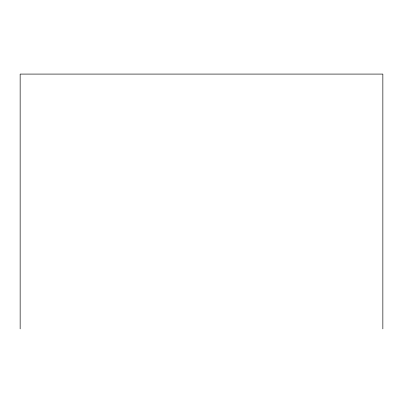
<?xml version="1.0" encoding="UTF-8"?>
<svg xmlns="http://www.w3.org/2000/svg" width="403" height="403" viewBox="0 0 403 403"><rect width="100%" height="100%" fill="white"/><g stroke="black" fill="none" stroke-linecap="round" stroke-linejoin="round"><path stroke-width="0.6" d="M382.85 328.913L382.85 74.087L20.15 74.087L20.15 328.913"/></g></svg>
